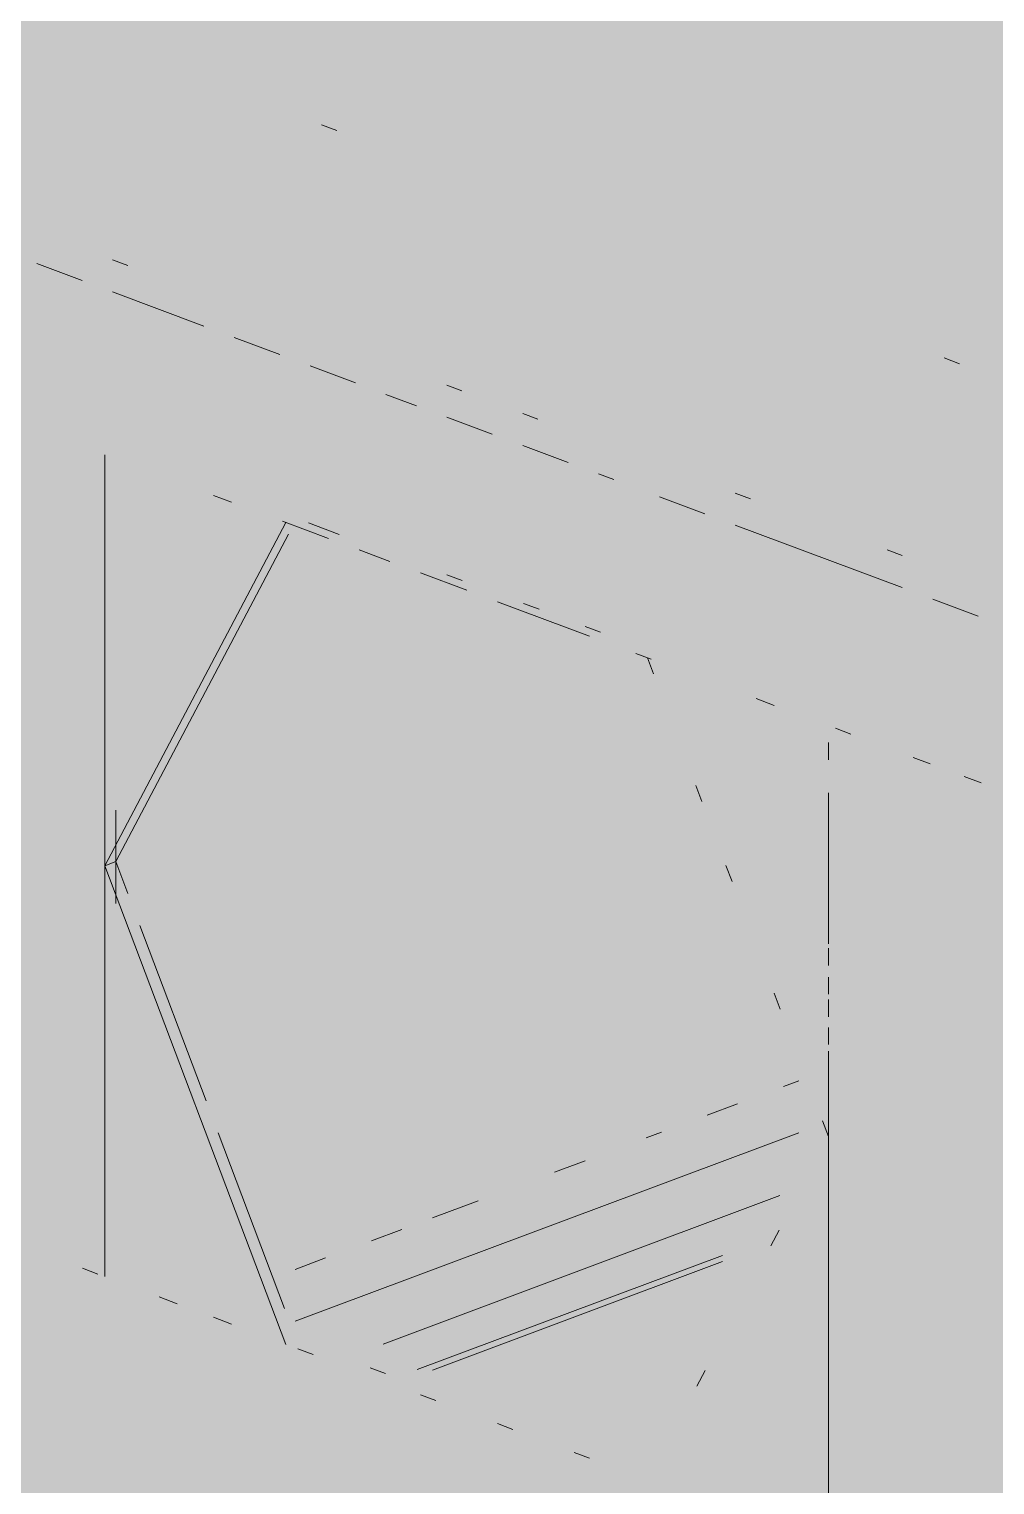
# Paper-space layout '03 3D Building and Roof' of a CAD drawing. Header units: millimetres. Extents: x 5 to 415, y 5 to 292.
# Drawn here: x 106.51 to 110.47, y 94.28 to 100.24 of the extents above; entities that cross this region are included whole.
import ezdxf

# ---------------------------------------------------------------- set-up
doc = ezdxf.new("R2010")
doc.units = ezdxf.units.MM
doc.layers.add('EXISTING', color=7, linetype='Continuous')
doc.layers.add('IMAGES', color=7, linetype='Continuous')

# ---------------------------------------------------------------- blocks, each defined once
blk = doc.blocks.new('SHEET_03')
at = {"layer": 'EXISTING', "color": 250, "lineweight": 9}
for p, q in [((107.7738, 99.8281), (107.7116, 99.8514)), ((106.856, 99.2979), (106.9182, 99.2746)), ((106.7316, 99.2134), (106.5451, 99.2833)), ((107.2291, 99.027), (106.856, 99.1668)), ((107.5399, 98.9106), (107.3534, 98.9805)), ((110.3231, 98.8731), (110.2609, 98.8964)), ((107.8508, 98.7941), (107.6643, 98.864)), ((108.2239, 98.7855), (108.2861, 98.7622)), ((108.0995, 98.701), (107.9752, 98.7475)), ((108.4104, 98.5845), (108.2239, 98.6544)), ((108.5348, 98.669), (108.597, 98.6457)), ((108.7213, 98.468), (108.5348, 98.5379)), ((106.8243, 95.1332), (106.8243, 98.4999)), ((106.8243, 98.4999), (106.8243, 96.8166)), ((108.9079, 98.3982), (108.8457, 98.4214)), ((109.4053, 98.3429), (109.4675, 98.3196)), ((107.3428, 98.3057), (107.2687, 98.3335)), ((109.2809, 98.2584), (109.0944, 98.3283)), ((106.8243, 96.8166), (107.565, 98.2225)), ((107.5508, 98.2278), (107.7395, 98.1571)), ((107.7839, 98.1738), (107.6581, 98.2209)), ((107.5758, 98.1752), (106.8688, 96.8332)), ((110.0892, 97.9556), (109.4053, 98.2118)), ((107.8653, 98.11), (107.9911, 98.0629)), ((110.0271, 98.11), (110.0892, 98.0867)), ((108.1169, 98.0157), (108.3057, 97.945)), ((108.2872, 97.9852), (108.2243, 98.0088)), ((108.4315, 97.8979), (108.8089, 97.7565)), ((108.6017, 97.8674), (108.5388, 97.891)), ((110.4001, 97.8391), (110.2136, 97.909)), ((108.8534, 97.7732), (108.7905, 97.7967)), ((108.9977, 97.6858), (109.0606, 97.6622)), ((109.0463, 97.6676), (109.071, 97.6022)), ((109.5648, 97.4734), (109.4907, 97.5011)), ((109.8155, 97.3795), (109.8784, 97.3559)), ((109.787, 97.3214), (109.787, 97.2527)), ((109.787, 97.2498), (109.787, 97.32)), ((110.2036, 97.2341), (110.1342, 97.2601)), ((109.2438, 97.1447), (109.2685, 97.0793)), ((110.4119, 97.156), (110.3425, 97.182)), ((109.787, 97.1153), (109.787, 96.4969)), ((109.787, 97.0394), (109.787, 97.1096)), ((106.8688, 96.8332), (106.8688, 97.0436)), ((106.8688, 97.005), (106.8688, 96.6614)), ((109.787, 96.829), (109.787, 96.8991)), ((106.8243, 96.8166), (106.8688, 96.8332)), ((106.8243, 96.8166), (106.8243, 95.1332)), ((107.565, 94.8557), (106.8243, 96.8166)), ((106.8688, 96.6929), (106.8688, 96.8332)), ((106.8688, 96.8332), (106.9182, 96.7025)), ((109.3673, 96.8179), (109.392, 96.7525)), ((109.787, 96.6186), (109.787, 96.6887)), ((106.9675, 96.5718), (107.2391, 95.8528)), ((109.787, 96.4082), (109.787, 96.4783)), ((109.787, 96.3595), (109.787, 96.2908)), ((109.5648, 96.295), (109.5895, 96.2296)), ((109.787, 96.1977), (109.787, 96.2679)), ((109.787, 96.1534), (109.787, 96.0846)), ((109.787, 95.7067), (109.787, 96.0574)), ((109.6025, 95.912), (109.665, 95.9354)), ((109.787, 95.9472), (109.787, 95.8785)), ((109.2901, 95.795), (109.415, 95.8418)), ((109.7623, 95.7721), (109.787, 95.7067)), ((107.2885, 95.7221), (107.5601, 95.0031)), ((107.6031, 94.9503), (109.665, 95.7227)), ((109.0401, 95.7014), (109.1026, 95.7248)), ((109.787, 95.7411), (109.787, 95.3288)), ((109.787, 94.1637), (109.787, 95.7067)), ((108.6652, 95.5609), (108.7902, 95.6077)), ((109.5878, 95.4654), (107.9632, 94.8568)), ((108.1654, 95.3737), (108.3528, 95.4439)), ((107.9154, 95.28), (108.0404, 95.3269)), ((109.585, 95.3233), (109.5513, 95.2594)), ((107.603, 95.163), (107.728, 95.2098)), ((108.1029, 94.7522), (109.3526, 95.2204)), ((108.1654, 94.7502), (109.3525, 95.1949)), ((109.787, 95.1914), (109.787, 95.1227)), ((106.7959, 95.1439), (106.733, 95.1674)), ((107.0465, 95.05), (107.1206, 95.0222)), ((107.2687, 94.9667), (107.3428, 94.939)), ((109.787, 94.9853), (109.787, 94.9166)), ((107.6766, 94.8139), (107.6137, 94.8375)), ((107.9097, 94.7599), (107.9727, 94.7363)), ((109.787, 94.7792), (109.787, 94.7105)), ((109.282, 94.7482), (109.2483, 94.6843)), ((108.1798, 94.6254), (108.1169, 94.649)), ((108.4944, 94.5076), (108.4315, 94.5312)), ((109.787, 94.573), (109.787, 94.0234)), ((108.8089, 94.3898), (108.746, 94.4133))]:
    blk.add_line(p, q, dxfattribs=at)
at = {"layer": 'IMAGES', "color": 7}
for points in [[(106.4623, 100.1714), (106.6337, 100.1714), (106.4623, 100.3429), (106.6337, 100.3429)], [(106.6337, 100.1714), (106.805, 100.1714), (106.6337, 100.3429), (106.805, 100.3429)], [(106.805, 100.1714), (106.9764, 100.1714), (106.805, 100.3429), (106.9764, 100.3429)], [(106.9764, 100.1714), (107.1478, 100.1714), (106.9764, 100.3429), (107.1478, 100.3429)], [(107.1478, 100.1714), (107.3191, 100.1714), (107.1478, 100.3429), (107.3191, 100.3429)], [(107.3191, 100.1714), (107.4905, 100.1714), (107.3191, 100.3429), (107.4905, 100.3429)], [(107.4905, 100.1714), (120.1714, 100.1714), (107.4905, 100.3429), (120.1714, 100.3429)], [(106.2909, 100), (106.6337, 100), (106.2909, 100.1714), (106.6337, 100.1714)], [(106.6337, 100), (106.805, 100), (106.6337, 100.1714), (106.805, 100.1714)], [(106.805, 100), (106.9764, 100), (106.805, 100.1714), (106.9764, 100.1714)], [(106.9764, 100), (107.1478, 100), (106.9764, 100.1714), (107.1478, 100.1714)], [(107.1478, 100), (107.3191, 100), (107.1478, 100.1714), (107.3191, 100.1714)], [(107.3191, 100), (107.4905, 100), (107.3191, 100.1714), (107.4905, 100.1714)], [(107.4905, 100), (107.6619, 100), (107.4905, 100.1714), (107.6619, 100.1714)], [(107.6619, 100), (107.8332, 100), (107.6619, 100.1714), (107.8332, 100.1714)], [(107.8332, 100), (119.6573, 100), (107.8332, 100.1714), (119.6573, 100.1714)], [(105.9482, 99.8286), (106.805, 99.8286), (105.9482, 100), (106.805, 100)], [(106.805, 99.8286), (106.9764, 99.8286), (106.805, 100), (106.9764, 100)], [(106.9764, 99.8286), (107.1478, 99.8286), (106.9764, 100), (107.1478, 100)], [(107.1478, 99.8286), (107.4905, 99.8286), (107.1478, 100), (107.4905, 100)], [(107.4905, 99.8286), (107.6619, 99.8286), (107.4905, 100), (107.6619, 100)], [(107.6619, 99.8286), (107.8332, 99.8286), (107.6619, 100), (107.8332, 100)], [(107.8332, 99.8286), (108.1759, 99.8286), (107.8332, 100), (108.1759, 100)], [(108.1759, 99.8286), (108.3473, 99.8286), (108.1759, 100), (108.3473, 100)], [(108.3473, 99.8286), (119.1432, 99.8286), (108.3473, 100), (119.1432, 100)], [(106.4623, 99.6571), (107.1478, 99.6571), (106.4623, 99.8286), (107.1478, 99.8286)], [(107.1478, 99.6571), (107.4905, 99.6571), (107.1478, 99.8286), (107.4905, 99.8286)], [(107.4905, 99.6571), (107.6619, 99.6571), (107.4905, 99.8286), (107.6619, 99.8286)], [(107.6619, 99.6571), (107.8332, 99.6571), (107.6619, 99.8286), (107.8332, 99.8286)], [(107.8332, 99.6571), (108.0046, 99.6571), (107.8332, 99.8286), (108.0046, 99.8286)], [(108.0046, 99.6571), (108.1759, 99.6571), (108.0046, 99.8286), (108.1759, 99.8286)], [(108.1759, 99.6571), (108.3473, 99.6571), (108.1759, 99.8286), (108.3473, 99.8286)], [(108.3473, 99.6571), (108.5187, 99.6571), (108.3473, 99.8286), (108.5187, 99.8286)], [(108.5187, 99.6571), (108.69, 99.6571), (108.5187, 99.8286), (108.69, 99.8286)], [(108.69, 99.6571), (118.9718, 99.6571), (108.69, 99.8286), (118.9718, 99.8286)], [(106.4623, 99.4857), (106.9764, 99.4857), (106.4623, 99.6571), (106.9764, 99.6571)], [(106.9764, 99.4857), (107.6619, 99.4857), (106.9764, 99.6571), (107.6619, 99.6571)], [(107.6619, 99.4857), (107.8332, 99.4857), (107.6619, 99.6571), (107.8332, 99.6571)], [(107.8332, 99.4857), (108.0046, 99.4857), (107.8332, 99.6571), (108.0046, 99.6571)], [(108.0046, 99.4857), (108.3473, 99.4857), (108.0046, 99.6571), (108.3473, 99.6571)], [(108.3473, 99.4857), (108.5187, 99.4857), (108.3473, 99.6571), (108.5187, 99.6571)], [(108.5187, 99.4857), (108.69, 99.4857), (108.5187, 99.6571), (108.69, 99.6571)], [(108.69, 99.4857), (109.2041, 99.4857), (108.69, 99.6571), (109.2041, 99.6571)], [(109.2041, 99.4857), (109.3755, 99.4857), (109.2041, 99.6571), (109.3755, 99.6571)], [(109.3755, 99.4857), (118.4577, 99.4857), (109.3755, 99.6571), (118.4577, 99.6571)], [(106.4623, 99.3143), (106.805, 99.3143), (106.4623, 99.4857), (106.805, 99.4857)], [(106.805, 99.3143), (106.9764, 99.3143), (106.805, 99.4857), (106.9764, 99.4857)], [(106.9764, 99.3143), (108.3473, 99.3143), (106.9764, 99.4857), (108.3473, 99.4857)], [(108.3473, 99.3143), (108.5187, 99.3143), (108.3473, 99.4857), (108.5187, 99.4857)], [(108.5187, 99.3143), (108.69, 99.3143), (108.5187, 99.4857), (108.69, 99.4857)], [(108.69, 99.3143), (108.8614, 99.3143), (108.69, 99.4857), (108.8614, 99.4857)], [(108.8614, 99.3143), (109.0328, 99.3143), (108.8614, 99.4857), (109.0328, 99.4857)], [(109.0328, 99.3143), (109.2041, 99.3143), (109.0328, 99.4857), (109.2041, 99.4857)], [(109.2041, 99.3143), (109.3755, 99.3143), (109.2041, 99.4857), (109.3755, 99.4857)], [(109.3755, 99.3143), (109.5468, 99.3143), (109.3755, 99.4857), (109.5468, 99.4857)], [(109.5468, 99.3143), (117.9436, 99.3143), (109.5468, 99.4857), (117.9436, 99.4857)], [(106.4623, 99.1429), (106.6337, 99.1429), (106.4623, 99.3143), (106.6337, 99.3143)], [(106.6337, 99.1429), (106.805, 99.1429), (106.6337, 99.3143), (106.805, 99.3143)], [(106.805, 99.1429), (106.9764, 99.1429), (106.805, 99.3143), (106.9764, 99.3143)], [(106.9764, 99.1429), (107.1478, 99.1429), (106.9764, 99.3143), (107.1478, 99.3143)], [(107.1478, 99.1429), (107.3191, 99.1429), (107.1478, 99.3143), (107.3191, 99.3143)], [(107.3191, 99.1429), (107.4905, 99.1429), (107.3191, 99.3143), (107.4905, 99.3143)], [(107.4905, 99.1429), (107.6619, 99.1429), (107.4905, 99.3143), (107.6619, 99.3143)], [(107.6619, 99.1429), (108.5187, 99.1429), (107.6619, 99.3143), (108.5187, 99.3143)], [(108.5187, 99.1429), (108.69, 99.1429), (108.5187, 99.3143), (108.69, 99.3143)], [(108.69, 99.1429), (108.8614, 99.1429), (108.69, 99.3143), (108.8614, 99.3143)], [(108.8614, 99.1429), (109.0328, 99.1429), (108.8614, 99.3143), (109.0328, 99.3143)], [(109.0328, 99.1429), (109.2041, 99.1429), (109.0328, 99.3143), (109.2041, 99.3143)], [(109.2041, 99.1429), (109.3755, 99.1429), (109.2041, 99.3143), (109.3755, 99.3143)], [(109.3755, 99.1429), (109.5468, 99.1429), (109.3755, 99.3143), (109.5468, 99.3143)], [(109.5468, 99.1429), (109.7182, 99.1429), (109.5468, 99.3143), (109.7182, 99.3143)], [(109.7182, 99.1429), (109.8896, 99.1429), (109.7182, 99.3143), (109.8896, 99.3143)], [(109.8896, 99.1429), (110.0609, 99.1429), (109.8896, 99.3143), (110.0609, 99.3143)], [(110.0609, 99.1429), (110.2323, 99.1429), (110.0609, 99.3143), (110.2323, 99.3143)], [(110.2323, 99.1429), (117.4296, 99.1429), (110.2323, 99.3143), (117.4296, 99.3143)], [(106.4623, 98.9714), (106.805, 98.9714), (106.4623, 99.1429), (106.805, 99.1429)], [(106.805, 98.9714), (106.9764, 98.9714), (106.805, 99.1429), (106.9764, 99.1429)], [(106.9764, 98.9714), (107.4905, 98.9714), (106.9764, 99.1429), (107.4905, 99.1429)], [(107.4905, 98.9714), (107.6619, 98.9714), (107.4905, 99.1429), (107.6619, 99.1429)], [(107.6619, 98.9714), (107.8332, 98.9714), (107.6619, 99.1429), (107.8332, 99.1429)], [(107.8332, 98.9714), (108.0046, 98.9714), (107.8332, 99.1429), (108.0046, 99.1429)], [(108.0046, 98.8), (108.1759, 98.8), (108.0046, 99.1429), (108.1759, 99.1429)], [(108.1759, 98.9714), (108.3473, 98.9714), (108.1759, 99.1429), (108.3473, 99.1429)], [(108.3473, 98.9714), (109.2041, 98.9714), (108.3473, 99.1429), (109.2041, 99.1429)], [(109.2041, 98.9714), (109.3755, 98.9714), (109.2041, 99.1429), (109.3755, 99.1429)], [(109.3755, 98.9714), (109.5468, 98.9714), (109.3755, 99.1429), (109.5468, 99.1429)], [(109.5468, 98.9714), (109.7182, 98.9714), (109.5468, 99.1429), (109.7182, 99.1429)], [(109.7182, 98.9714), (109.8896, 98.9714), (109.7182, 99.1429), (109.8896, 99.1429)], [(109.8896, 98.9714), (110.0609, 98.9714), (109.8896, 99.1429), (110.0609, 99.1429)], [(110.0609, 98.9714), (110.2323, 98.9714), (110.0609, 99.1429), (110.2323, 99.1429)], [(110.2323, 98.9714), (110.4037, 98.9714), (110.2323, 99.1429), (110.4037, 99.1429)], [(110.4037, 98.9714), (110.575, 98.9714), (110.4037, 99.1429), (110.575, 99.1429)], [(106.4623, 98.8), (106.805, 98.8), (106.4623, 98.9714), (106.805, 98.9714)], [(106.805, 98.8), (106.9764, 98.8), (106.805, 98.9714), (106.9764, 98.9714)], [(106.9764, 98.8), (107.1478, 98.8), (106.9764, 98.9714), (107.1478, 98.9714)], [(107.1478, 98.8), (107.3191, 98.8), (107.1478, 98.9714), (107.3191, 98.9714)], [(107.3191, 98.8), (107.4905, 98.8), (107.3191, 98.9714), (107.4905, 98.9714)], [(107.4905, 98.8), (107.6619, 98.8), (107.4905, 98.9714), (107.6619, 98.9714)], [(107.6619, 98.8), (107.8332, 98.8), (107.6619, 98.9714), (107.8332, 98.9714)], [(107.8332, 98.8), (108.0046, 98.8), (107.8332, 98.9714), (108.0046, 98.9714)], [(108.1759, 98.8), (108.3473, 98.8), (108.1759, 98.9714), (108.3473, 98.9714)], [(108.3473, 98.8), (108.5187, 98.8), (108.3473, 98.9714), (108.5187, 98.9714)], [(108.5187, 98.8), (108.69, 98.8), (108.5187, 98.9714), (108.69, 98.9714)], [(108.69, 98.8), (109.5468, 98.8), (108.69, 98.9714), (109.5468, 98.9714)], [(109.5468, 98.8), (109.7182, 98.8), (109.5468, 98.9714), (109.7182, 98.9714)], [(109.7182, 98.8), (109.8896, 98.8), (109.7182, 98.9714), (109.8896, 98.9714)], [(109.8896, 98.8), (110.0609, 98.8), (109.8896, 98.9714), (110.0609, 98.9714)], [(110.0609, 98.8), (110.2323, 98.8), (110.0609, 98.9714), (110.2323, 98.9714)], [(110.2323, 98.8), (110.4037, 98.8), (110.2323, 98.9714), (110.4037, 98.9714)], [(110.4037, 98.8), (110.575, 98.8), (110.4037, 98.9714), (110.575, 98.9714)], [(106.4623, 98.6286), (106.6337, 98.6286), (106.4623, 98.8), (106.6337, 98.8)], [(106.6337, 98.6286), (106.805, 98.6286), (106.6337, 98.8), (106.805, 98.8)], [(106.805, 98.6286), (107.1478, 98.6286), (106.805, 98.8), (107.1478, 98.8)], [(107.1478, 98.6286), (107.4905, 98.6286), (107.1478, 98.8), (107.4905, 98.8)], [(107.4905, 98.6286), (107.6619, 98.6286), (107.4905, 98.8), (107.6619, 98.8)], [(107.6619, 98.6286), (108.0046, 98.6286), (107.6619, 98.8), (108.0046, 98.8)], [(108.0046, 98.6286), (108.3473, 98.6286), (108.0046, 98.8), (108.3473, 98.8)], [(108.3473, 98.6286), (108.5187, 98.6286), (108.3473, 98.8), (108.5187, 98.8)], [(108.5187, 98.6286), (108.69, 98.6286), (108.5187, 98.8), (108.69, 98.8)], [(108.69, 98.6286), (108.8614, 98.6286), (108.69, 98.8), (108.8614, 98.8)], [(108.8614, 98.6286), (110.0609, 98.6286), (108.8614, 98.8), (110.0609, 98.8)], [(110.0609, 98.6286), (110.2323, 98.6286), (110.0609, 98.8), (110.2323, 98.8)], [(110.2323, 98.6286), (110.575, 98.6286), (110.2323, 98.8), (110.575, 98.8)], [(106.4623, 98.4571), (106.6337, 98.4571), (106.4623, 98.6286), (106.6337, 98.6286)], [(106.6337, 98.4571), (106.805, 98.4571), (106.6337, 98.6286), (106.805, 98.6286)], [(106.805, 98.4571), (106.9764, 98.4571), (106.805, 98.6286), (106.9764, 98.6286)], [(106.9764, 98.4571), (107.1478, 98.4571), (106.9764, 98.6286), (107.1478, 98.6286)], [(107.1478, 98.4571), (107.6619, 98.4571), (107.1478, 98.6286), (107.6619, 98.6286)], [(107.6619, 98.4571), (107.8332, 98.4571), (107.6619, 98.6286), (107.8332, 98.6286)], [(107.8332, 98.4571), (108.0046, 98.4571), (107.8332, 98.6286), (108.0046, 98.6286)], [(108.0046, 98.4571), (108.1759, 98.4571), (108.0046, 98.6286), (108.1759, 98.6286)], [(108.1759, 98.4571), (108.3473, 98.4571), (108.1759, 98.6286), (108.3473, 98.6286)], [(108.3473, 98.4571), (108.69, 98.4571), (108.3473, 98.6286), (108.69, 98.6286)], [(108.69, 98.4571), (108.8614, 98.4571), (108.69, 98.6286), (108.8614, 98.6286)], [(108.8614, 98.4571), (109.0328, 98.4571), (108.8614, 98.6286), (109.0328, 98.6286)], [(109.0328, 98.4571), (109.2041, 98.4571), (109.0328, 98.6286), (109.2041, 98.6286)], [(109.2041, 98.4571), (109.3755, 98.4571), (109.2041, 98.6286), (109.3755, 98.6286)], [(109.3755, 98.4571), (109.5468, 98.4571), (109.3755, 98.6286), (109.5468, 98.6286)], [(109.5468, 98.4571), (110.575, 98.4571), (109.5468, 98.6286), (110.575, 98.6286)], [(106.1196, 98.2857), (106.6337, 98.2857), (106.1196, 98.4571), (106.6337, 98.4571)], [(106.6337, 98.2857), (106.805, 98.2857), (106.6337, 98.4571), (106.805, 98.4571)], [(106.805, 98.2857), (106.9764, 98.2857), (106.805, 98.4571), (106.9764, 98.4571)], [(106.9764, 98.2857), (107.1478, 98.2857), (106.9764, 98.4571), (107.1478, 98.4571)], [(107.1478, 98.2857), (107.4905, 98.2857), (107.1478, 98.4571), (107.4905, 98.4571)], [(107.4905, 98.2857), (107.8332, 98.2857), (107.4905, 98.4571), (107.8332, 98.4571)], [(107.8332, 98.2857), (108.0046, 98.2857), (107.8332, 98.4571), (108.0046, 98.4571)], [(108.0046, 98.2857), (108.3473, 98.2857), (108.0046, 98.4571), (108.3473, 98.4571)], [(108.3473, 98.2857), (108.5187, 98.2857), (108.3473, 98.4571), (108.5187, 98.4571)], [(108.5187, 98.2857), (109.0328, 98.2857), (108.5187, 98.4571), (109.0328, 98.4571)], [(109.0328, 98.1143), (109.2041, 98.1143), (109.0328, 98.4571), (109.2041, 98.4571)], [(109.2041, 98.1143), (109.3755, 98.1143), (109.2041, 98.4571), (109.3755, 98.4571)], [(109.3755, 98.2857), (109.5468, 98.2857), (109.3755, 98.4571), (109.5468, 98.4571)], [(109.5468, 98.2857), (109.7182, 98.2857), (109.5468, 98.4571), (109.7182, 98.4571)], [(109.7182, 98.2857), (109.8896, 98.2857), (109.7182, 98.4571), (109.8896, 98.4571)], [(109.8896, 98.2857), (110.0609, 98.2857), (109.8896, 98.4571), (110.0609, 98.4571)], [(110.0609, 98.2857), (110.9178, 98.2857), (110.0609, 98.4571), (110.9178, 98.4571)], [(106.4623, 95.3714), (106.6337, 95.3714), (106.4623, 98.2857), (106.6337, 98.2857)], [(106.6337, 95.3714), (106.805, 95.3714), (106.6337, 98.2857), (106.805, 98.2857)], [(106.805, 97.0857), (106.9764, 97.0857), (106.805, 98.2857), (106.9764, 98.2857)], [(106.9764, 98.1143), (107.1478, 98.1143), (106.9764, 98.2857), (107.1478, 98.2857)], [(107.1478, 98.1143), (107.4905, 98.1143), (107.1478, 98.2857), (107.4905, 98.2857)], [(107.4905, 98.1143), (107.6619, 98.1143), (107.4905, 98.2857), (107.6619, 98.2857)], [(107.6619, 98.1143), (107.8332, 98.1143), (107.6619, 98.2857), (107.8332, 98.2857)], [(107.8332, 98.1143), (108.0046, 98.1143), (107.8332, 98.2857), (108.0046, 98.2857)], [(108.0046, 98.1143), (108.1759, 98.1143), (108.0046, 98.2857), (108.1759, 98.2857)], [(108.1759, 98.1143), (108.5187, 98.1143), (108.1759, 98.2857), (108.5187, 98.2857)], [(108.5187, 97.9429), (108.69, 97.9429), (108.5187, 98.2857), (108.69, 98.2857)], [(108.69, 98.1143), (108.8614, 98.1143), (108.69, 98.2857), (108.8614, 98.2857)], [(108.8614, 98.1143), (109.0328, 98.1143), (108.8614, 98.2857), (109.0328, 98.2857)], [(109.3755, 98.1143), (109.7182, 98.1143), (109.3755, 98.2857), (109.7182, 98.2857)], [(109.7182, 98.1143), (109.8896, 98.1143), (109.7182, 98.2857), (109.8896, 98.2857)], [(109.8896, 98.1143), (110.0609, 98.1143), (109.8896, 98.2857), (110.0609, 98.2857)], [(110.0609, 98.1143), (110.2323, 98.1143), (110.0609, 98.2857), (110.2323, 98.2857)], [(110.2323, 98.1143), (110.4037, 98.1143), (110.2323, 98.2857), (110.4037, 98.2857)], [(110.4037, 98.1143), (111.4318, 98.1143), (110.4037, 98.2857), (111.4318, 98.2857)], [(106.9764, 97.9429), (107.3191, 97.9429), (106.9764, 98.1143), (107.3191, 98.1143)], [(107.3191, 97.9429), (107.4905, 97.9429), (107.3191, 98.1143), (107.4905, 98.1143)], [(107.4905, 97.9429), (107.6619, 97.9429), (107.4905, 98.1143), (107.6619, 98.1143)], [(107.6619, 97.9429), (107.8332, 97.9429), (107.6619, 98.1143), (107.8332, 98.1143)], [(107.8332, 97.9429), (108.0046, 97.9429), (107.8332, 98.1143), (108.0046, 98.1143)], [(108.0046, 97.9429), (108.1759, 97.9429), (108.0046, 98.1143), (108.1759, 98.1143)], [(108.1759, 97.9429), (108.3473, 97.9429), (108.1759, 98.1143), (108.3473, 98.1143)], [(108.3473, 97.9429), (108.5187, 97.9429), (108.3473, 98.1143), (108.5187, 98.1143)], [(108.69, 97.9429), (109.2041, 97.9429), (108.69, 98.1143), (109.2041, 98.1143)], [(109.2041, 97.9429), (109.3755, 97.9429), (109.2041, 98.1143), (109.3755, 98.1143)], [(109.3755, 97.9429), (109.5468, 97.9429), (109.3755, 98.1143), (109.5468, 98.1143)], [(109.5468, 97.9429), (109.7182, 97.9429), (109.5468, 98.1143), (109.7182, 98.1143)], [(109.7182, 97.9429), (110.0609, 97.9429), (109.7182, 98.1143), (110.0609, 98.1143)], [(110.0609, 97.9429), (110.2323, 97.9429), (110.0609, 98.1143), (110.2323, 98.1143)], [(110.2323, 97.9429), (110.4037, 97.9429), (110.2323, 98.1143), (110.4037, 98.1143)], [(110.4037, 97.9429), (110.575, 97.9429), (110.4037, 98.1143), (110.575, 98.1143)], [(106.9764, 97.4286), (107.1478, 97.4286), (106.9764, 97.9429), (107.1478, 97.9429)], [(107.1478, 97.7714), (107.3191, 97.7714), (107.1478, 97.9429), (107.3191, 97.9429)], [(107.3191, 97.7714), (107.4905, 97.7714), (107.3191, 97.9429), (107.4905, 97.9429)], [(107.4905, 97.7714), (107.6619, 97.7714), (107.4905, 97.9429), (107.6619, 97.9429)], [(107.6619, 97.7714), (107.8332, 97.7714), (107.6619, 97.9429), (107.8332, 97.9429)], [(107.8332, 97.7714), (108.0046, 97.7714), (107.8332, 97.9429), (108.0046, 97.9429)], [(108.0046, 97.7714), (108.3473, 97.7714), (108.0046, 97.9429), (108.3473, 97.9429)], [(108.3473, 97.7714), (108.5187, 97.7714), (108.3473, 97.9429), (108.5187, 97.9429)], [(108.5187, 97.7714), (108.69, 97.7714), (108.5187, 97.9429), (108.69, 97.9429)], [(108.69, 97.7714), (108.8614, 97.7714), (108.69, 97.9429), (108.8614, 97.9429)], [(108.8614, 97.7714), (109.0328, 97.7714), (108.8614, 97.9429), (109.0328, 97.9429)], [(109.0328, 97.7714), (109.2041, 97.7714), (109.0328, 97.9429), (109.2041, 97.9429)], [(109.2041, 97.7714), (109.3755, 97.7714), (109.2041, 97.9429), (109.3755, 97.9429)], [(109.3755, 97.7714), (109.8896, 97.7714), (109.3755, 97.9429), (109.8896, 97.9429)], [(109.8896, 97.7714), (110.0609, 97.7714), (109.8896, 97.9429), (110.0609, 97.9429)], [(110.0609, 97.7714), (110.2323, 97.7714), (110.0609, 97.9429), (110.2323, 97.9429)], [(110.2323, 97.7714), (110.4037, 97.7714), (110.2323, 97.9429), (110.4037, 97.9429)], [(110.4037, 97.7714), (110.9178, 97.7714), (110.4037, 97.9429), (110.9178, 97.9429)], [(107.1478, 97.6), (107.3191, 97.6), (107.1478, 97.7714), (107.3191, 97.7714)], [(107.3191, 97.6), (107.4905, 97.6), (107.3191, 97.7714), (107.4905, 97.7714)], [(107.4905, 97.6), (107.6619, 97.6), (107.4905, 97.7714), (107.6619, 97.7714)], [(107.6619, 97.6), (108.0046, 97.6), (107.6619, 97.7714), (108.0046, 97.7714)], [(108.0046, 97.6), (108.3473, 97.6), (108.0046, 97.7714), (108.3473, 97.7714)], [(108.3473, 97.6), (108.69, 97.6), (108.3473, 97.7714), (108.69, 97.7714)], [(108.69, 97.6), (108.8614, 97.6), (108.69, 97.7714), (108.8614, 97.7714)], [(108.8614, 97.6), (109.0328, 97.6), (108.8614, 97.7714), (109.0328, 97.7714)], [(109.0328, 97.6), (109.2041, 97.6), (109.0328, 97.7714), (109.2041, 97.7714)], [(109.2041, 97.6), (109.5468, 97.6), (109.2041, 97.7714), (109.5468, 97.7714)], [(109.5468, 97.6), (109.7182, 97.6), (109.5468, 97.7714), (109.7182, 97.7714)], [(109.7182, 97.6), (109.8896, 97.6), (109.7182, 97.7714), (109.8896, 97.7714)], [(109.8896, 97.4286), (110.0609, 97.4286), (109.8896, 97.7714), (110.0609, 97.7714)], [(110.0609, 97.6), (110.2323, 97.6), (110.0609, 97.7714), (110.2323, 97.7714)], [(110.2323, 97.6), (110.4037, 97.6), (110.2323, 97.7714), (110.4037, 97.7714)], [(110.4037, 97.6), (110.575, 97.6), (110.4037, 97.7714), (110.575, 97.7714)], [(107.1478, 97.4286), (107.3191, 97.4286), (107.1478, 97.6), (107.3191, 97.6)], [(107.3191, 97.4286), (107.4905, 97.4286), (107.3191, 97.6), (107.4905, 97.6)], [(107.4905, 97.4286), (108.69, 97.4286), (107.4905, 97.6), (108.69, 97.6)], [(108.69, 97.4286), (108.8614, 97.4286), (108.69, 97.6), (108.8614, 97.6)], [(108.8614, 97.2571), (109.0328, 97.2571), (108.8614, 97.6), (109.0328, 97.6)], [(109.0328, 97.4286), (109.2041, 97.4286), (109.0328, 97.6), (109.2041, 97.6)], [(109.2041, 97.4286), (109.3755, 97.4286), (109.2041, 97.6), (109.3755, 97.6)], [(109.3755, 97.4286), (109.5468, 97.4286), (109.3755, 97.6), (109.5468, 97.6)], [(109.5468, 97.4286), (109.7182, 97.4286), (109.5468, 97.6), (109.7182, 97.6)], [(109.7182, 97.4286), (109.8896, 97.4286), (109.7182, 97.6), (109.8896, 97.6)], [(110.0609, 97.4286), (110.4037, 97.4286), (110.0609, 97.6), (110.4037, 97.6)], [(110.4037, 97.2571), (110.575, 97.2571), (110.4037, 97.6), (110.575, 97.6)], [(106.9764, 97.2571), (107.1478, 97.2571), (106.9764, 97.4286), (107.1478, 97.4286)], [(107.1478, 97.2571), (107.3191, 97.2571), (107.1478, 97.4286), (107.3191, 97.4286)], [(107.3191, 97.2571), (108.8614, 97.2571), (107.3191, 97.4286), (108.8614, 97.4286)], [(109.0328, 97.2571), (109.2041, 97.2571), (109.0328, 97.4286), (109.2041, 97.4286)], [(109.2041, 97.2571), (109.5468, 97.2571), (109.2041, 97.4286), (109.5468, 97.4286)], [(109.5468, 97.2571), (110.0609, 97.2571), (109.5468, 97.4286), (110.0609, 97.4286)], [(110.0609, 97.2571), (110.2323, 97.2571), (110.0609, 97.4286), (110.2323, 97.4286)], [(110.2323, 97.2571), (110.4037, 97.2571), (110.2323, 97.4286), (110.4037, 97.4286)], [(106.9764, 97.0857), (107.1478, 97.0857), (106.9764, 97.2571), (107.1478, 97.2571)], [(107.1478, 97.0857), (107.3191, 97.0857), (107.1478, 97.2571), (107.3191, 97.2571)], [(107.3191, 97.0857), (107.4905, 97.0857), (107.3191, 97.2571), (107.4905, 97.2571)], [(107.4905, 97.0857), (109.0328, 97.0857), (107.4905, 97.2571), (109.0328, 97.2571)], [(109.0328, 96.9143), (109.2041, 96.9143), (109.0328, 97.2571), (109.2041, 97.2571)], [(109.2041, 97.0857), (109.3755, 97.0857), (109.2041, 97.2571), (109.3755, 97.2571)], [(109.3755, 97.0857), (109.7182, 97.0857), (109.3755, 97.2571), (109.7182, 97.2571)], [(109.7182, 96.2286), (109.8896, 96.2286), (109.7182, 97.2571), (109.8896, 97.2571)], [(109.8896, 97.0857), (110.0609, 97.0857), (109.8896, 97.2571), (110.0609, 97.2571)], [(110.0609, 97.0857), (110.2323, 97.0857), (110.0609, 97.2571), (110.2323, 97.2571)], [(110.2323, 97.0857), (110.4037, 97.0857), (110.2323, 97.2571), (110.4037, 97.2571)], [(110.4037, 97.0857), (110.575, 97.0857), (110.4037, 97.2571), (110.575, 97.2571)], [(106.805, 96.9143), (106.9764, 96.9143), (106.805, 97.0857), (106.9764, 97.0857)], [(106.9764, 96.9143), (107.1478, 96.9143), (106.9764, 97.0857), (107.1478, 97.0857)], [(107.1478, 96.9143), (107.3191, 96.9143), (107.1478, 97.0857), (107.3191, 97.0857)], [(107.3191, 96.9143), (109.0328, 96.9143), (107.3191, 97.0857), (109.0328, 97.0857)], [(109.2041, 96.7429), (109.3755, 96.7429), (109.2041, 97.0857), (109.3755, 97.0857)], [(109.3755, 96.9143), (109.5468, 96.9143), (109.3755, 97.0857), (109.5468, 97.0857)], [(109.5468, 96.9143), (109.7182, 96.9143), (109.5468, 97.0857), (109.7182, 97.0857)], [(109.8896, 96.9143), (110.0609, 96.9143), (109.8896, 97.0857), (110.0609, 97.0857)], [(110.0609, 96.9143), (110.2323, 96.9143), (110.0609, 97.0857), (110.2323, 97.0857)], [(110.2323, 96.9143), (110.4037, 96.9143), (110.2323, 97.0857), (110.4037, 97.0857)], [(110.4037, 96.9143), (110.575, 96.9143), (110.4037, 97.0857), (110.575, 97.0857)], [(106.805, 96.4), (106.9764, 96.4), (106.805, 96.9143), (106.9764, 96.9143)], [(106.9764, 96.7429), (107.1478, 96.7429), (106.9764, 96.9143), (107.1478, 96.9143)], [(107.1478, 96.7429), (109.0328, 96.7429), (107.1478, 96.9143), (109.0328, 96.9143)], [(109.0328, 96.7429), (109.2041, 96.7429), (109.0328, 96.9143), (109.2041, 96.9143)], [(109.3755, 96.7429), (109.5468, 96.7429), (109.3755, 96.9143), (109.5468, 96.9143)], [(109.5468, 96.4), (109.7182, 96.4), (109.5468, 96.9143), (109.7182, 96.9143)], [(109.8896, 96.0571), (110.0609, 96.0571), (109.8896, 96.9143), (110.0609, 96.9143)], [(110.0609, 94.1714), (110.4037, 94.1714), (110.0609, 96.9143), (110.4037, 96.9143)], [(110.4037, 94), (110.575, 94), (110.4037, 96.9143), (110.575, 96.9143)], [(106.9764, 96.4), (107.1478, 96.4), (106.9764, 96.7429), (107.1478, 96.7429)], [(107.1478, 96.4), (109.2041, 96.4), (107.1478, 96.7429), (109.2041, 96.7429)], [(109.2041, 96.4), (109.3755, 96.4), (109.2041, 96.7429), (109.3755, 96.7429)], [(109.3755, 96.5714), (109.5468, 96.5714), (109.3755, 96.7429), (109.5468, 96.7429)], [(109.3755, 96.4), (109.5468, 96.4), (109.3755, 96.5714), (109.5468, 96.5714)], [(106.805, 96.2286), (106.9764, 96.2286), (106.805, 96.4), (106.9764, 96.4)], [(106.9764, 96.2286), (107.1478, 96.2286), (106.9764, 96.4), (107.1478, 96.4)], [(107.1478, 96.2286), (107.3191, 96.2286), (107.1478, 96.4), (107.3191, 96.4)], [(107.3191, 96.2286), (109.2041, 96.2286), (107.3191, 96.4), (109.2041, 96.4)], [(109.2041, 96.2286), (109.3755, 96.2286), (109.2041, 96.4), (109.3755, 96.4)], [(109.3755, 96.2286), (109.5468, 96.2286), (109.3755, 96.4), (109.5468, 96.4)], [(109.5468, 96.2286), (109.7182, 96.2286), (109.5468, 96.4), (109.7182, 96.4)], [(106.805, 96.0571), (107.1478, 96.0571), (106.805, 96.2286), (107.1478, 96.2286)], [(107.1478, 95.8857), (107.3191, 95.8857), (107.1478, 96.2286), (107.3191, 96.2286)], [(107.3191, 96.0571), (107.4905, 96.0571), (107.3191, 96.2286), (107.4905, 96.2286)], [(107.4905, 96.0571), (109.2041, 96.0571), (107.4905, 96.2286), (109.2041, 96.2286)], [(109.2041, 96.0571), (109.3755, 96.0571), (109.2041, 96.2286), (109.3755, 96.2286)], [(109.3755, 96.0571), (109.5468, 96.0571), (109.3755, 96.2286), (109.5468, 96.2286)], [(109.5468, 96.0571), (109.7182, 96.0571), (109.5468, 96.2286), (109.7182, 96.2286)], [(109.7182, 96.0571), (109.8896, 96.0571), (109.7182, 96.2286), (109.8896, 96.2286)], [(106.805, 95.2), (106.9764, 95.2), (106.805, 96.0571), (106.9764, 96.0571)], [(106.9764, 95.8857), (107.1478, 95.8857), (106.9764, 96.0571), (107.1478, 96.0571)], [(107.3191, 95.8857), (107.4905, 95.8857), (107.3191, 96.0571), (107.4905, 96.0571)], [(107.4905, 95.8857), (108.69, 95.8857), (107.4905, 96.0571), (108.69, 96.0571)], [(108.69, 95.8857), (108.8614, 95.8857), (108.69, 96.0571), (108.8614, 96.0571)], [(108.8614, 95.8857), (109.2041, 95.8857), (108.8614, 96.0571), (109.2041, 96.0571)], [(109.2041, 95.8857), (109.3755, 95.8857), (109.2041, 96.0571), (109.3755, 96.0571)], [(109.3755, 95.8857), (109.5468, 95.8857), (109.3755, 96.0571), (109.5468, 96.0571)], [(109.5468, 95.8857), (109.7182, 95.8857), (109.5468, 96.0571), (109.7182, 96.0571)], [(109.7182, 95.3714), (109.8896, 95.3714), (109.7182, 96.0571), (109.8896, 96.0571)], [(109.8896, 95.7143), (110.0609, 95.7143), (109.8896, 96.0571), (110.0609, 96.0571)], [(106.9764, 95.3714), (107.1478, 95.3714), (106.9764, 95.8857), (107.1478, 95.8857)], [(107.1478, 95.5429), (107.3191, 95.5429), (107.1478, 95.8857), (107.3191, 95.8857)], [(107.3191, 95.7143), (107.4905, 95.7143), (107.3191, 95.8857), (107.4905, 95.8857)], [(107.4905, 95.7143), (108.3473, 95.7143), (107.4905, 95.8857), (108.3473, 95.8857)], [(108.3473, 95.7143), (108.69, 95.7143), (108.3473, 95.8857), (108.69, 95.8857)], [(108.69, 95.7143), (108.8614, 95.7143), (108.69, 95.8857), (108.8614, 95.8857)], [(108.8614, 95.7143), (109.2041, 95.7143), (108.8614, 95.8857), (109.2041, 95.8857)], [(109.2041, 95.7143), (109.3755, 95.7143), (109.2041, 95.8857), (109.3755, 95.8857)], [(109.3755, 95.7143), (109.7182, 95.7143), (109.3755, 95.8857), (109.7182, 95.8857)], [(107.3191, 95.5429), (107.4905, 95.5429), (107.3191, 95.7143), (107.4905, 95.7143)], [(107.4905, 95.5429), (107.6619, 95.5429), (107.4905, 95.7143), (107.6619, 95.7143)], [(107.6619, 95.5429), (107.8332, 95.5429), (107.6619, 95.7143), (107.8332, 95.7143)], [(107.8332, 95.5429), (108.0046, 95.5429), (107.8332, 95.7143), (108.0046, 95.7143)], [(108.0046, 95.5429), (108.1759, 95.5429), (108.0046, 95.7143), (108.1759, 95.7143)], [(108.1759, 95.5429), (108.3473, 95.5429), (108.1759, 95.7143), (108.3473, 95.7143)], [(108.3473, 95.5429), (108.69, 95.5429), (108.3473, 95.7143), (108.69, 95.7143)], [(108.69, 95.5429), (108.8614, 95.5429), (108.69, 95.7143), (108.8614, 95.7143)], [(108.8614, 95.5429), (109.0328, 95.5429), (108.8614, 95.7143), (109.0328, 95.7143)], [(109.0328, 95.5429), (109.2041, 95.5429), (109.0328, 95.7143), (109.2041, 95.7143)], [(109.2041, 95.5429), (109.3755, 95.5429), (109.2041, 95.7143), (109.3755, 95.7143)], [(109.3755, 95.5429), (109.5468, 95.5429), (109.3755, 95.7143), (109.5468, 95.7143)], [(109.5468, 95.5429), (109.7182, 95.5429), (109.5468, 95.7143), (109.7182, 95.7143)], [(109.8896, 95.3714), (110.0609, 95.3714), (109.8896, 95.7143), (110.0609, 95.7143)], [(107.1478, 95.3714), (107.3191, 95.3714), (107.1478, 95.5429), (107.3191, 95.5429)], [(107.3191, 95.3714), (107.4905, 95.3714), (107.3191, 95.5429), (107.4905, 95.5429)], [(107.4905, 95.3714), (107.6619, 95.3714), (107.4905, 95.5429), (107.6619, 95.5429)], [(107.6619, 95.3714), (107.8332, 95.3714), (107.6619, 95.5429), (107.8332, 95.5429)], [(107.8332, 95.3714), (108.0046, 95.3714), (107.8332, 95.5429), (108.0046, 95.5429)], [(108.0046, 95.3714), (108.1759, 95.3714), (108.0046, 95.5429), (108.1759, 95.5429)], [(108.1759, 95.3714), (108.3473, 95.3714), (108.1759, 95.5429), (108.3473, 95.5429)], [(108.3473, 95.3714), (108.5187, 95.3714), (108.3473, 95.5429), (108.5187, 95.5429)], [(108.5187, 95.3714), (108.69, 95.3714), (108.5187, 95.5429), (108.69, 95.5429)], [(108.69, 95.3714), (108.8614, 95.3714), (108.69, 95.5429), (108.8614, 95.5429)], [(108.8614, 95.2), (109.0328, 95.2), (108.8614, 95.5429), (109.0328, 95.5429)], [(109.0328, 95.2), (109.3755, 95.2), (109.0328, 95.5429), (109.3755, 95.5429)], [(109.3755, 95.3714), (109.7182, 95.3714), (109.3755, 95.5429), (109.7182, 95.5429)], [(106.4623, 95.0286), (106.6337, 95.0286), (106.4623, 95.3714), (106.6337, 95.3714)], [(106.6337, 95.2), (106.805, 95.2), (106.6337, 95.3714), (106.805, 95.3714)], [(106.9764, 95.2), (107.3191, 95.2), (106.9764, 95.3714), (107.3191, 95.3714)], [(107.3191, 95.2), (107.4905, 95.2), (107.3191, 95.3714), (107.4905, 95.3714)], [(107.4905, 94.8571), (107.6619, 94.8571), (107.4905, 95.3714), (107.6619, 95.3714)], [(107.6619, 95.0286), (107.8332, 95.0286), (107.6619, 95.3714), (107.8332, 95.3714)], [(107.8332, 95.2), (108.0046, 95.2), (107.8332, 95.3714), (108.0046, 95.3714)], [(108.0046, 95.2), (108.5187, 95.2), (108.0046, 95.3714), (108.5187, 95.3714)], [(108.5187, 95.2), (108.8614, 95.2), (108.5187, 95.3714), (108.8614, 95.3714)], [(109.3755, 95.2), (109.5468, 95.2), (109.3755, 95.3714), (109.5468, 95.3714)], [(109.5468, 95.2), (109.7182, 95.2), (109.5468, 95.3714), (109.7182, 95.3714)], [(109.7182, 95.2), (109.8896, 95.2), (109.7182, 95.3714), (109.8896, 95.3714)], [(109.8896, 94.1714), (110.0609, 94.1714), (109.8896, 95.3714), (110.0609, 95.3714)], [(106.6337, 95.0286), (106.9764, 95.0286), (106.6337, 95.2), (106.9764, 95.2)], [(106.9764, 94.8571), (107.1478, 94.8571), (106.9764, 95.2), (107.1478, 95.2)], [(107.1478, 95.0286), (107.3191, 95.0286), (107.1478, 95.2), (107.3191, 95.2)], [(107.3191, 95.0286), (107.4905, 95.0286), (107.3191, 95.2), (107.4905, 95.2)], [(107.8332, 95.0286), (108.0046, 95.0286), (107.8332, 95.2), (108.0046, 95.2)], [(108.0046, 95.0286), (108.3473, 95.0286), (108.0046, 95.2), (108.3473, 95.2)], [(108.3473, 95.0286), (108.8614, 95.0286), (108.3473, 95.2), (108.8614, 95.2)], [(108.8614, 95.0286), (109.3755, 95.0286), (108.8614, 95.2), (109.3755, 95.2)], [(109.3755, 95.0286), (109.5468, 95.0286), (109.3755, 95.2), (109.5468, 95.2)], [(109.5468, 95.0286), (109.7182, 95.0286), (109.5468, 95.2), (109.7182, 95.2)], [(109.7182, 94), (109.8896, 94), (109.7182, 95.2), (109.8896, 95.2)], [(106.1196, 94.8571), (106.805, 94.8571), (106.1196, 95.0286), (106.805, 95.0286)], [(106.805, 94.8571), (106.9764, 94.8571), (106.805, 95.0286), (106.9764, 95.0286)], [(107.1478, 94.8571), (107.3191, 94.8571), (107.1478, 95.0286), (107.3191, 95.0286)], [(107.3191, 94.8571), (107.4905, 94.8571), (107.3191, 95.0286), (107.4905, 95.0286)], [(107.6619, 94.8571), (108.0046, 94.8571), (107.6619, 95.0286), (108.0046, 95.0286)], [(108.0046, 94.8571), (108.1759, 94.8571), (108.0046, 95.0286), (108.1759, 95.0286)], [(108.1759, 94.8571), (108.3473, 94.8571), (108.1759, 95.0286), (108.3473, 95.0286)], [(108.3473, 94.8571), (109.0328, 94.8571), (108.3473, 95.0286), (109.0328, 95.0286)], [(109.0328, 94.8571), (109.2041, 94.8571), (109.0328, 95.0286), (109.2041, 95.0286)], [(109.2041, 94.6857), (109.3755, 94.6857), (109.2041, 95.0286), (109.3755, 95.0286)], [(109.3755, 94.8571), (109.5468, 94.8571), (109.3755, 95.0286), (109.5468, 95.0286)], [(109.5468, 94.6857), (109.7182, 94.6857), (109.5468, 95.0286), (109.7182, 95.0286)], [(106.1196, 94.6857), (106.805, 94.6857), (106.1196, 94.8571), (106.805, 94.8571)], [(106.805, 94.6857), (107.1478, 94.6857), (106.805, 94.8571), (107.1478, 94.8571)], [(107.1478, 94.6857), (107.3191, 94.6857), (107.1478, 94.8571), (107.3191, 94.8571)], [(107.3191, 94.6857), (107.4905, 94.6857), (107.3191, 94.8571), (107.4905, 94.8571)], [(107.4905, 94.6857), (107.8332, 94.6857), (107.4905, 94.8571), (107.8332, 94.8571)], [(107.8332, 94.6857), (108.0046, 94.6857), (107.8332, 94.8571), (108.0046, 94.8571)], [(108.0046, 94.6857), (108.1759, 94.6857), (108.0046, 94.8571), (108.1759, 94.8571)], [(108.1759, 94.6857), (108.5187, 94.6857), (108.1759, 94.8571), (108.5187, 94.8571)], [(108.5187, 94.6857), (108.8614, 94.6857), (108.5187, 94.8571), (108.8614, 94.8571)], [(108.8614, 94.6857), (109.0328, 94.6857), (108.8614, 94.8571), (109.0328, 94.8571)], [(109.0328, 94.6857), (109.2041, 94.6857), (109.0328, 94.8571), (109.2041, 94.8571)], [(109.3755, 94.6857), (109.5468, 94.6857), (109.3755, 94.8571), (109.5468, 94.8571)], [(106.2909, 94.5143), (107.1478, 94.5143), (106.2909, 94.6857), (107.1478, 94.6857)], [(107.1478, 94.5143), (107.3191, 94.5143), (107.1478, 94.6857), (107.3191, 94.6857)], [(107.3191, 94.5143), (107.4905, 94.5143), (107.3191, 94.6857), (107.4905, 94.6857)], [(107.4905, 94.5143), (107.6619, 94.5143), (107.4905, 94.6857), (107.6619, 94.6857)], [(107.6619, 94.5143), (107.8332, 94.5143), (107.6619, 94.6857), (107.8332, 94.6857)], [(107.8332, 94.5143), (108.0046, 94.5143), (107.8332, 94.6857), (108.0046, 94.6857)], [(108.0046, 94.5143), (108.1759, 94.5143), (108.0046, 94.6857), (108.1759, 94.6857)], [(108.1759, 94.5143), (108.3473, 94.5143), (108.1759, 94.6857), (108.3473, 94.6857)], [(108.3473, 94.5143), (108.5187, 94.5143), (108.3473, 94.6857), (108.5187, 94.6857)], [(108.5187, 94.5143), (108.69, 94.5143), (108.5187, 94.6857), (108.69, 94.6857)], [(108.69, 94.5143), (109.0328, 94.5143), (108.69, 94.6857), (109.0328, 94.6857)], [(109.0328, 94.5143), (109.2041, 94.5143), (109.0328, 94.6857), (109.2041, 94.6857)], [(109.2041, 94.5143), (109.3755, 94.5143), (109.2041, 94.6857), (109.3755, 94.6857)], [(109.3755, 94.5143), (109.5468, 94.5143), (109.3755, 94.6857), (109.5468, 94.6857)], [(109.5468, 94.5143), (109.7182, 94.5143), (109.5468, 94.6857), (109.7182, 94.6857)], [(106.2909, 94.3429), (107.6619, 94.3429), (106.2909, 94.5143), (107.6619, 94.5143)], [(107.6619, 94.3429), (108.0046, 94.3429), (107.6619, 94.5143), (108.0046, 94.5143)], [(108.0046, 94.3429), (108.1759, 94.3429), (108.0046, 94.5143), (108.1759, 94.5143)], [(108.1759, 94.3429), (108.3473, 94.3429), (108.1759, 94.5143), (108.3473, 94.5143)], [(108.3473, 94.3429), (108.5187, 94.3429), (108.3473, 94.5143), (108.5187, 94.5143)], [(108.5187, 94.3429), (108.8614, 94.3429), (108.5187, 94.5143), (108.8614, 94.5143)], [(108.8614, 94.3429), (109.0328, 94.3429), (108.8614, 94.5143), (109.0328, 94.5143)], [(109.0328, 94.3429), (109.2041, 94.3429), (109.0328, 94.5143), (109.2041, 94.5143)], [(109.2041, 94.3429), (109.3755, 94.3429), (109.2041, 94.5143), (109.3755, 94.5143)], [(109.3755, 94.3429), (109.7182, 94.3429), (109.3755, 94.5143), (109.7182, 94.5143)], [(106.4623, 94.1714), (108.1759, 94.1714), (106.4623, 94.3429), (108.1759, 94.3429)], [(108.1759, 94.1714), (108.3473, 94.1714), (108.1759, 94.3429), (108.3473, 94.3429)], [(108.3473, 94.1714), (108.5187, 94.1714), (108.3473, 94.3429), (108.5187, 94.3429)], [(108.5187, 94.1714), (108.69, 94.1714), (108.5187, 94.3429), (108.69, 94.3429)], [(108.69, 94.1714), (108.8614, 94.1714), (108.69, 94.3429), (108.8614, 94.3429)], [(108.8614, 94.1714), (109.0328, 94.1714), (108.8614, 94.3429), (109.0328, 94.3429)], [(109.0328, 94.1714), (109.3755, 94.1714), (109.0328, 94.3429), (109.3755, 94.3429)], [(109.3755, 94.1714), (109.5468, 94.1714), (109.3755, 94.3429), (109.5468, 94.3429)], [(109.5468, 94.1714), (109.7182, 94.1714), (109.5468, 94.3429), (109.7182, 94.3429)]]:
    blk.add_solid(points, dxfattribs=at)

psp = doc.layouts.new('03 3D Building and Roof')

# ---------------------------------------------------------------- block references
psp.add_blockref('SHEET_03', (0, 0))

doc.saveas('drawing.dxf')
